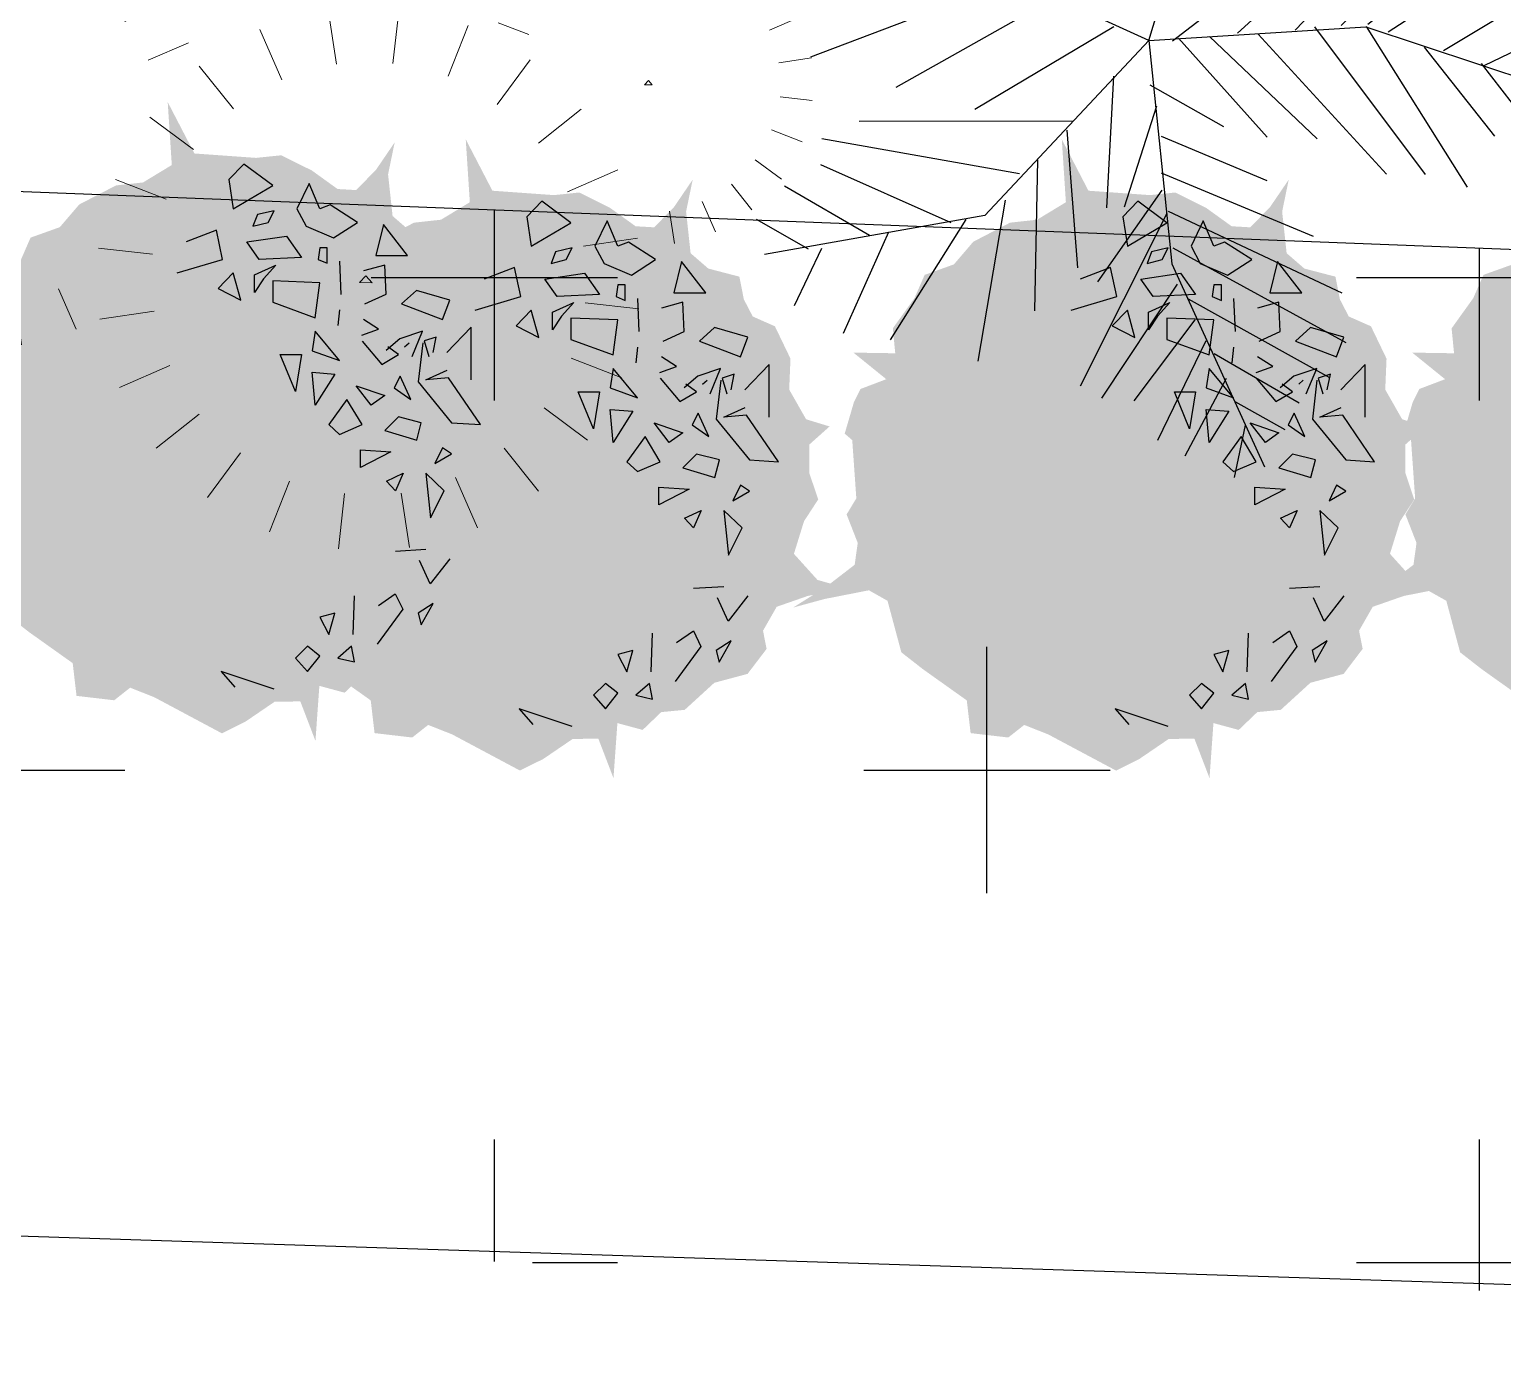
# Model space of a CAD drawing. Header units: millimetres. Extents: x 1933 to 24107, y 1228 to 18074.
# Drawn here: x 11360 to 12309, y 1695 to 2559 of the extents above; entities that cross this region are included whole.
import ezdxf

# ---------------------------------------------------------------- set-up
doc = ezdxf.new("R2010")
doc.units = ezdxf.units.MM
doc.layers.add('marc det', color=74, linetype='Continuous', lineweight=18)
doc.styles.add('ATTR', font='romans.shx', dxfattribs={"width": 0.8, "height": 0.470416})

# ---------------------------------------------------------------- blocks, each defined once
blk = doc.blocks.new('fff')
at = {"color": 93}
for p, q in [((80686.8, 24306.7), (80654.6, 24332.5)), ((80799.9, 23710.9), (80683.3, 24344.1)), ((80698.9, 24286.1), (80727, 24332.5)), ((80702.9, 24234.5), (80610.4, 24296.4)), ((80715, 24193.2), (80771.3, 24260.3)), ((80735.1, 24110.7), (80851.8, 24244.8)), ((80719, 24152), (80558.1, 24229.3)), ((80743.1, 24017.9), (80916.2, 24229.3)), ((80743.1, 24023), (80525.9, 24162.3)), ((80767.3, 23894.1), (80896, 24131.3)), ((81290.4, 24115.9), (81302.4, 24074.6)), ((80759.2, 23925), (80493.7, 24105.5)), ((81099.8, 23810.9), (81333.1, 24110.8)), ((81101.3, 23811.5), (81145.5, 24110.7)), ((81044.9, 23790.9), (81105.3, 24069.4)), ((81189.8, 24074.6), (81213.9, 23961.1)), ((81230, 24090.1), (81266.2, 24028.2)), ((80980.5, 23775.4), (81057, 24059.1)), ((81153.6, 24054), (81161.6, 23894.1)), ((81286.3, 24043.6), (81366.8, 24054)), ((80260.3, 23945.6), (80252.3, 24033.3)), ((80316.6, 24028.2), (80328.7, 23883.7)), ((80405.2, 24023), (80529.9, 23754.8)), ((80787.4, 23785.7), (80900.1, 24007.5)), ((80450.1, 23760.9), (80216.8, 23994.2)), ((80373, 24002.4), (80413.2, 23796.1)), ((80638.5, 23734.2), (80457.5, 23992.1)), ((80912.1, 23749.6), (80996.6, 24002.4)), ((81250.1, 23997.2), (81342.7, 23986.9)), ((80529.9, 23976.6), (80767.3, 23863.1)), ((80843.7, 23729), (80924.2, 23981.7)), ((80272.4, 23930.2), (80179.8, 23914.7)), ((81201.8, 23930.2), (81334.6, 23909.5)), ((81169.6, 23894.1), (81342.7, 23832.2)), ((80348.8, 23863.1), (80187.9, 23832.2)), ((80570.1, 23863.1), (80787.4, 23765.1)), ((81129.4, 23847.6), (81334.6, 23780.6)), ((80799.9, 23710.9), (81099.8, 23810.9)), ((81069.1, 23796.1), (81318.5, 23729)), ((80429.3, 23780.6), (80220.1, 23770.3)), ((81000.7, 23775.4), (81189.8, 23672.3)), ((80485.6, 23749.6), (80268.4, 23646.5)), ((80562.1, 23744.5), (80377, 23620.7)), ((80799.9, 23710.9), (80450.1, 23760.9)), ((80924.2, 23749.6), (81141.5, 23646.5)), ((80622.4, 23734.2), (80465.5, 23605.2)), ((80727, 23723.8), (80562.1, 23620.7)), ((80871.9, 23729), (81089.2, 23615.5)), ((80799.9, 23710.9), (80550, 23494.4)), ((80799.9, 23710.9), (80999.9, 23461)), ((80819.6, 23682.6), (81069.1, 23605.2)), ((80747.2, 23672.3), (80759.2, 23548.5)), ((80827.6, 23677.4), (80783.4, 23486.6)), ((80727, 23646.5), (80578.2, 23600)), ((80855.8, 23641.3), (80823.6, 23424.7)), ((80694.9, 23615.5), (80731.1, 23450.4)), ((80884, 23610.4), (81157.6, 23548.5)), ((80650.6, 23584.6), (80702.9, 23347.3)), ((80900.1, 23584.6), (80839.7, 23311.2)), ((80630.5, 23569.1), (80465.5, 23569.1)), ((80606.3, 23543.3), (80324.7, 23502)), ((80610.4, 23543.3), (80658.7, 23264.7)), ((80936.3, 23543.3), (81209.9, 23502)), ((80570.1, 23507.2), (80602.3, 23218.3)), ((80956.4, 23522.7), (80871.9, 23264.7)), ((80550, 23494.4), (80383.4, 23211.1)), ((80980.5, 23491.7), (81201.8, 23455.6)), ((80529.9, 23471.1), (80328.7, 23465.9)), ((80521.8, 23445.3), (80546, 23208)), ((81000.7, 23460.8), (80892, 23202.8)), ((80999.9, 23461), (81099.8, 23127.8)), ((81004.7, 23460.8), (81250.1, 23388.5)), ((80501.7, 23419.5), (80352.8, 23424.7)), ((81012.7, 23429.8), (81230, 23342.1)), ((80485.6, 23388.5), (80324.7, 23362.8)), ((80477.6, 23367.9), (80489.7, 23223.5)), ((81024.8, 23373.1), (80976.5, 23213.2)), ((80457.5, 23331.8), (80328.7, 23316.3)), ((81036.9, 23347.3), (81234, 23259.6)), ((80437.3, 23300.9), (80445.4, 23218.3)), ((81053, 23290.5), (81016.7, 23171.9)), ((80417.2, 23269.9), (80344.8, 23239)), ((81053, 23285.4), (81181.7, 23213.2)), ((81073.1, 23228.6), (81141.5, 23182.2)), ((81073.1, 23202.8), (81057, 23146.1)), ((81097.2, 23156.4), (81113.3, 23146.1))]:
    blk.add_line(p, q, dxfattribs=at)
at = {"color": 93, "style": 'ATTR', "width": 0.8, "flags": 9}
blk.add_attdef('ESTCODE', (80799.9, 23710.9), '', height=0.00304, dxfattribs=at)
blk = doc.blocks.new('Tree Clump 1')
for p, q in [((42.83, 98.624), (42.83, 91.424)), ((35.416, 90.295), (33.513, 97.397)), ((50.244, 90.295), (52.148, 97.397)), ((28.462, 87.511), (24.83, 93.801)), ((57.198, 87.511), (60.83, 93.801)), ((22.519, 82.936), (17.374, 88.08)), ((63.142, 82.936), (68.286, 88.08)), ((17.938, 76.995), (11.653, 80.624)), ((67.722, 76.995), (74.007, 80.624)), ((14.976, 70.088), (8.057, 71.942)), ((70.684, 70.088), (77.603, 71.942)), ((6.83, 62.624), (14.03, 62.624)), ((78.83, 62.624), (71.63, 62.624)), ((0.83, 59.624), (0.83, 47.624)), ((-11.528, 45.743), (-14.699, 57.58)), ((13.188, 45.743), (16.359, 57.58)), ((70.684, 55.161), (77.603, 53.307)), ((-23.117, 41.102), (-29.17, 51.586)), ((24.777, 41.102), (30.83, 51.586)), ((-99.056, 36.519), (-101.593, 45.989)), ((-89.17, 47.624), (-89.17, 38.024)), ((-79.284, 36.519), (-76.746, 45.989)), ((67.722, 48.253), (74.007, 44.624)), ((63.142, 42.313), (68.286, 37.168)), ((-108.328, 32.806), (-113.17, 41.193)), ((-70.012, 32.806), (-65.17, 41.193)), ((-33.023, 33.477), (-41.596, 42.051)), ((34.683, 33.477), (43.256, 42.051)), ((57.198, 37.738), (60.83, 31.447)), ((-116.252, 26.706), (-123.111, 33.565)), ((-62.088, 26.706), (-55.229, 33.565)), ((-40.656, 23.576), (-51.132, 29.624)), ((42.316, 23.576), (52.792, 29.624)), ((-122.359, 18.786), (-130.739, 23.624)), ((-45.593, 12.063), (-57.125, 15.153)), ((47.253, 12.063), (58.785, 15.153)), ((-126.309, 9.575), (-135.534, 12.047)), ((-137.17, -0.376), (-127.57, -0.376)), ((-59.17, -0.376), (-47.17, -0.376)), ((60.83, -0.376), (48.83, -0.376)), ((-126.309, -10.327), (-135.534, -12.799)), ((-45.593, -12.815), (-57.125, -15.905)), ((47.253, -12.815), (58.785, -15.905)), ((-122.359, -19.538), (-130.739, -24.376)), ((-40.656, -24.328), (-51.132, -30.376)), ((42.316, -24.328), (52.792, -30.376)), ((-116.252, -27.458), (-123.111, -34.317)), ((-62.088, -27.458), (-55.229, -34.317)), ((-108.328, -33.558), (-113.17, -41.945)), ((-70.012, -33.558), (-65.17, -41.945)), ((-33.023, -34.229), (-41.596, -42.802)), ((34.683, -34.229), (43.256, -42.802)), ((-99.056, -37.271), (-101.593, -46.74)), ((-89.17, -48.376), (-89.17, -38.776)), ((-79.284, -37.271), (-76.746, -46.74)), ((-23.117, -41.854), (-29.17, -52.337)), ((24.777, -41.854), (30.83, -52.337)), ((-11.528, -46.495), (-14.699, -58.331)), ((0.83, -60.376), (0.83, -48.376)), ((13.188, -46.495), (16.359, -58.331))]:
    blk.add_line(p, q)
for points in [[(42.332, 62.85), (41.874, 61.676), (43.476, 62.263)], [(0, 0), (-0.763, -1.956), (1.907, -0.978)], [(-89.834, -0.075), (-90.444, -1.64), (-88.309, -0.857)]]:
    blk.add_lwpolyline(points, close=True)
at = {"style": 'ATTR', "width": 0.8, "flags": 9}
blk.add_attdef('ESTCODE', (0, 0), '', height=0.000432, dxfattribs=at)

msp = doc.modelspace()

# ---------------------------------------------------------------- hatches: boundary and pattern name
h = msp.add_hatch()
h.set_pattern_fill('CROSS', color=92, scale=50, style=0)
h.set_pattern_definition([(0, (-364657.85, -207469.06), (317.5, 317.5), [158.75, -476.25]), (90, (-364578.47, -207548.43), (-317.5, 317.5), [158.75, -476.25])])
h.paths.add_polyline_path([(13931.54, 1697.34, 0.355067), (14810.54, 2320.16), (6411.06, 2645.53), (6404.48, 2306.27, 0.425509), (6830.84, 1927.72), (8019.02, 1871.98)])
at = {"layer": 'marc det'}
for points in [[(11336.41, 2214.3), (11345.32, 2181.07), (11359.34, 2170.13), (11387.5, 2150.1), (11389.97, 2129.01), (11414.26, 2126.18), (11424.52, 2134.29), (11439.96, 2128.2), (11483.7, 2104.86), (11498.83, 2112.4), (11517.66, 2125.23), (11534.23, 2125.45), (11543.98, 2099.99), (11546.49, 2135.47), (11562.78, 2131.07), (11574.76, 2142.55), (11589.9, 2144.01), (11609.01, 2161.45), (11630.42, 2167.19), (11642.68, 2183.29), (11640.37, 2195), (11649.2, 2210.43), (11669.18, 2217.4), (11694.31, 2222.35), (11675.45, 2227.77), (11660.28, 2244.55), (11666.82, 2265.61), (11675.94, 2279.57), (11670.19, 2296.7), (11670.16, 2314.94), (11683.28, 2326.65), (11668.14, 2331.28), (11657.25, 2350.43), (11658.07, 2370.36), (11648.04, 2391.2), (11633.75, 2397.52), (11628.02, 2408.56), (11625.14, 2423.2), (11605.13, 2428.39), (11593.69, 2438.31), (11590.79, 2465.11), (11595.04, 2485.72), (11583.07, 2468.16), (11570.24, 2454.99), (11558.24, 2455.67), (11541.65, 2467.62), (11521.93, 2477.42), (11505.65, 2475.74), (11465.94, 2478.58), (11448.74, 2511.7), (11451.38, 2471.15), (11432.83, 2459.9), (11415.41, 2457.99), (11391.72, 2445.72), (11379.18, 2431.09), (11360.34, 2424.34), (11353.8, 2409.36), (11339.83, 2389.88), (11341.4, 2373.8), (11314.43, 2374.24), (11335.6, 2357.11), (11319.04, 2350.81), (11314.77, 2342.37), (11308.81, 2322.03), (11313.67, 2317.81), (11316.31, 2280.31), (11310.04, 2269.95), (11317.21, 2251.58), (11315.23, 2237.51), (11296.69, 2223.21), (11275.58, 2209.93), (11295.85, 2215.44), (11324.4, 2221.06)], [(11528.51, 2190.3), (11537.42, 2157.07), (11551.44, 2146.14), (11579.61, 2126.1), (11582.07, 2105.01), (11606.36, 2102.18), (11616.63, 2110.29), (11632.06, 2104.2), (11675.81, 2080.87), (11690.93, 2088.41), (11709.76, 2101.24), (11726.33, 2101.45), (11736.08, 2076), (11738.6, 2111.47), (11754.89, 2107.07), (11766.87, 2118.55), (11782, 2120.01), (11801.11, 2137.46), (11822.52, 2143.19), (11834.78, 2159.29), (11832.48, 2171.01), (11841.3, 2186.43), (11861.29, 2193.41), (11886.42, 2198.35), (11867.56, 2203.77), (11852.39, 2220.56), (11858.92, 2241.61), (11868.04, 2255.58), (11862.3, 2272.7), (11862.27, 2290.94), (11875.39, 2302.65), (11860.24, 2307.28), (11849.35, 2326.43), (11850.18, 2346.36), (11840.14, 2367.21), (11825.85, 2373.52), (11820.12, 2384.56), (11817.24, 2399.2), (11797.24, 2404.4), (11785.79, 2414.31), (11782.89, 2441.12), (11787.14, 2461.73), (11775.17, 2444.16), (11762.34, 2430.99), (11750.35, 2431.67), (11733.76, 2443.62), (11714.03, 2453.43), (11697.75, 2451.75), (11658.04, 2454.58), (11640.85, 2487.7), (11643.49, 2447.15), (11624.94, 2435.9), (11607.52, 2433.99), (11583.83, 2421.73), (11571.29, 2407.09), (11552.45, 2400.34), (11545.9, 2385.36), (11531.94, 2365.89), (11533.5, 2349.81), (11506.54, 2350.24), (11527.71, 2333.11), (11511.15, 2326.81), (11506.88, 2318.37), (11500.91, 2298.03), (11505.78, 2293.82), (11508.41, 2256.31), (11502.14, 2245.95), (11509.32, 2227.59), (11507.34, 2213.51), (11488.8, 2199.22), (11467.68, 2185.94), (11487.95, 2191.45), (11516.51, 2197.06)], [(11912.72, 2190.3), (11921.64, 2157.07), (11935.65, 2146.14), (11963.82, 2126.1), (11966.29, 2105.01), (11990.57, 2102.18), (12000.84, 2110.29), (12016.27, 2104.2), (12060.02, 2080.87), (12075.14, 2088.41), (12093.97, 2101.24), (12110.54, 2101.45), (12120.29, 2076), (12122.81, 2111.47), (12139.1, 2107.07), (12151.08, 2118.55), (12166.21, 2120.01), (12185.32, 2137.46), (12206.74, 2143.19), (12218.99, 2159.29), (12216.69, 2171.01), (12225.51, 2186.43), (12245.5, 2193.41), (12270.63, 2198.35), (12251.77, 2203.77), (12236.6, 2220.56), (12243.13, 2241.61), (12252.25, 2255.58), (12246.51, 2272.7), (12246.48, 2290.94), (12259.6, 2302.65), (12244.45, 2307.28), (12233.56, 2326.43), (12234.39, 2346.36), (12224.35, 2367.21), (12210.06, 2373.52), (12204.33, 2384.56), (12201.45, 2399.2), (12181.45, 2404.4), (12170, 2414.31), (12167.1, 2441.12), (12171.35, 2461.73), (12159.38, 2444.16), (12146.55, 2430.99), (12134.56, 2431.67), (12117.97, 2443.62), (12098.24, 2453.43), (12081.96, 2451.75), (12042.25, 2454.58), (12025.06, 2487.7), (12027.7, 2447.15), (12009.15, 2435.9), (11991.73, 2433.99), (11968.04, 2421.73), (11955.5, 2407.09), (11936.66, 2400.34), (11930.11, 2385.36), (11916.15, 2365.89), (11917.71, 2349.81), (11890.75, 2350.24), (11911.92, 2333.11), (11895.36, 2326.81), (11891.09, 2318.37), (11885.12, 2298.03), (11889.99, 2293.82), (11892.62, 2256.31), (11886.35, 2245.95), (11893.53, 2227.59), (11891.55, 2213.51), (11873.01, 2199.22), (11851.89, 2185.94), (11872.16, 2191.45), (11900.72, 2197.06)], [(12272.92, 2190.3), (12281.83, 2157.07), (12295.85, 2146.14), (12324.01, 2126.1), (12326.48, 2105.01), (12350.77, 2102.18), (12361.03, 2110.29), (12376.47, 2104.2), (12420.21, 2080.87), (12435.34, 2088.41), (12454.17, 2101.24), (12470.74, 2101.45), (12480.49, 2076), (12483, 2111.47), (12499.29, 2107.07), (12511.27, 2118.55), (12526.41, 2120.01), (12545.52, 2137.46), (12566.93, 2143.19), (12579.19, 2159.29), (12576.88, 2171.01), (12585.71, 2186.43), (12605.69, 2193.41), (12630.82, 2198.35), (12611.96, 2203.77), (12596.79, 2220.56), (12603.33, 2241.61), (12612.45, 2255.58), (12606.71, 2272.7), (12606.67, 2290.94), (12619.79, 2302.65), (12604.65, 2307.28), (12593.76, 2326.43), (12594.59, 2346.36), (12584.55, 2367.21), (12570.26, 2373.52), (12564.53, 2384.56), (12561.65, 2399.2), (12541.64, 2404.4), (12530.2, 2414.31), (12527.3, 2441.12), (12531.55, 2461.73), (12519.58, 2444.16), (12506.75, 2430.99), (12494.75, 2431.67), (12478.16, 2443.62), (12458.44, 2453.43), (12442.16, 2451.75), (12402.45, 2454.58), (12385.26, 2487.7), (12387.89, 2447.15), (12369.35, 2435.9), (12351.92, 2433.99), (12328.24, 2421.73), (12315.69, 2407.09), (12296.85, 2400.34), (12290.31, 2385.36), (12276.34, 2365.89), (12277.91, 2349.81), (12250.95, 2350.24), (12272.11, 2333.11), (12255.56, 2326.81), (12251.29, 2318.37), (12245.32, 2298.03), (12250.18, 2293.82), (12252.82, 2256.31), (12246.55, 2245.95), (12253.72, 2227.59), (12251.75, 2213.51), (12233.2, 2199.22), (12212.09, 2185.94), (12232.36, 2191.45), (12260.91, 2197.06)]]:
    msp.add_hatch(color=102, dxfattribs=at).paths.add_polyline_path(points)

# ---------------------------------------------------------------- linework, layer by layer
for p, q in [((6410.62, 2645.55), (14810.54, 2320.16)), ((6830.84, 1927.72), (13931.54, 1697.34))]:
    msp.add_line(p, q)
at = {"color": 96}
for p, q in [((11497.84, 2471.75), (11488.07, 2461.72)), ((11516.41, 2457.96), (11497.84, 2471.75)), ((11488.07, 2461.72), (11490.99, 2442.93)), ((11490.99, 2442.93), (11516.41, 2457.96)), ((11539.88, 2459.21), (11532.06, 2442.93)), ((11546.72, 2442.93), (11539.88, 2459.21)), ((11517.38, 2441.67), (11506.64, 2439.16)), ((11513.47, 2434.15), (11517.38, 2441.67)), ((11532.06, 2442.93), (11537.92, 2431.65)), ((11553.55, 2445.44), (11546.72, 2442.93)), ((11571.15, 2434.15), (11553.55, 2445.44)), ((11689.95, 2447.76), (11680.17, 2437.72)), ((11708.52, 2433.97), (11689.95, 2447.76)), ((12074.16, 2447.76), (12064.38, 2437.72)), ((12092.73, 2433.97), (12074.16, 2447.76)), ((11506.64, 2439.16), (11503.71, 2431.65)), ((11503.71, 2431.65), (11513.47, 2434.15)), ((11537.92, 2431.65), (11555.51, 2424.13)), ((11555.51, 2424.13), (11571.15, 2434.15)), ((11587.78, 2432.89), (11582.88, 2412.84)), ((11603.41, 2412.84), (11587.78, 2432.89)), ((11680.17, 2437.72), (11683.1, 2418.93)), ((11683.1, 2418.93), (11708.52, 2433.97)), ((11731.98, 2435.21), (11724.16, 2418.93)), ((11738.82, 2418.93), (11731.98, 2435.21)), ((12064.38, 2437.72), (12067.31, 2418.93)), ((12067.31, 2418.93), (12092.73, 2433.97)), ((12116.19, 2435.21), (12108.37, 2418.93)), ((12123.03, 2418.93), (12116.19, 2435.21)), ((11480.24, 2429.14), (11460.69, 2421.62)), ((11484.16, 2410.34), (11480.24, 2429.14)), ((11499.8, 2421.62), (11525.21, 2425.37)), ((11507.62, 2410.34), (11499.8, 2421.62)), ((11525.21, 2425.37), (11534.98, 2411.6)), ((11745.66, 2421.44), (11738.82, 2418.93)), ((11763.26, 2410.16), (11745.66, 2421.44)), ((12129.87, 2421.44), (12123.03, 2418.93)), ((12147.47, 2410.16), (12129.87, 2421.44)), ((11546.72, 2417.86), (11545.75, 2410.34)), ((11551.61, 2417.86), (11546.72, 2417.86)), ((11551.61, 2407.83), (11551.61, 2417.86)), ((11582.88, 2412.84), (11603.41, 2412.84)), ((11698.74, 2415.17), (11695.81, 2407.65)), ((11709.49, 2417.67), (11698.74, 2415.17)), ((11705.58, 2410.16), (11709.49, 2417.67)), ((11724.16, 2418.93), (11730.03, 2407.65)), ((12082.95, 2415.17), (12080.02, 2407.65)), ((12093.7, 2417.67), (12082.95, 2415.17)), ((12089.79, 2410.16), (12093.7, 2417.67)), ((12108.37, 2418.93), (12114.24, 2407.65)), ((11454.82, 2401.56), (11484.16, 2410.34)), ((11504.68, 2400.31), (11518.37, 2406.59)), ((11534.98, 2411.6), (11507.62, 2410.34)), ((11518.37, 2406.59), (11510.55, 2397.81)), ((11545.75, 2410.34), (11551.61, 2407.83)), ((11559.42, 2409.08), (11560.4, 2387.79)), ((11588.61, 2406.65), (11574.92, 2402.88)), ((11589.6, 2387.85), (11588.61, 2406.65)), ((11672.35, 2405.14), (11652.79, 2397.63)), ((11676.26, 2386.34), (11672.35, 2405.14)), ((11695.81, 2407.65), (11705.58, 2410.16)), ((11730.03, 2407.65), (11747.61, 2400.13)), ((11747.61, 2400.13), (11763.26, 2410.16)), ((11779.88, 2408.9), (11774.99, 2388.85)), ((11795.51, 2388.85), (11779.88, 2408.9)), ((12056.56, 2405.14), (12037, 2397.63)), ((12060.47, 2386.34), (12056.56, 2405.14)), ((12080.02, 2407.65), (12089.79, 2410.16)), ((12114.24, 2407.65), (12131.82, 2400.13)), ((12131.82, 2400.13), (12147.47, 2410.16)), ((12164.1, 2408.9), (12159.2, 2388.85)), ((12179.72, 2388.85), (12164.1, 2408.9)), ((11490.99, 2401.56), (11481.21, 2391.54)), ((11495.89, 2384.02), (11490.99, 2401.56)), ((11504.68, 2389.03), (11504.68, 2400.31)), ((11510.55, 2397.81), (11504.68, 2389.03)), ((11516.41, 2396.55), (11516.41, 2382.77)), ((11546.72, 2395.3), (11516.41, 2396.55)), ((11543.79, 2372.74), (11546.72, 2395.3)), ((11691.9, 2397.63), (11717.31, 2401.38)), ((11699.73, 2386.34), (11691.9, 2397.63)), ((11717.31, 2401.38), (11727.09, 2387.6)), ((11738.82, 2393.86), (11737.85, 2386.34)), ((11743.72, 2393.86), (11738.82, 2393.86)), ((11743.72, 2383.84), (11743.72, 2393.86)), ((12076.11, 2397.63), (12101.52, 2401.38)), ((12083.94, 2386.34), (12076.11, 2397.63)), ((12101.52, 2401.38), (12111.3, 2387.6)), ((12123.03, 2393.86), (12122.06, 2386.34)), ((12127.93, 2393.86), (12123.03, 2393.86)), ((12127.93, 2383.84), (12127.93, 2393.86)), ((11481.21, 2391.54), (11495.89, 2384.02)), ((11575.91, 2381.59), (11589.6, 2387.85)), ((11609.15, 2390.35), (11599.37, 2381.59)), ((11630.65, 2384.09), (11609.15, 2390.35)), ((11625.77, 2371.56), (11630.65, 2384.09)), ((11646.93, 2377.56), (11676.26, 2386.34)), ((11727.09, 2387.6), (11699.73, 2386.34)), ((11737.85, 2386.34), (11743.72, 2383.84)), ((11751.52, 2385.08), (11752.51, 2363.79)), ((11774.99, 2388.85), (11795.51, 2388.85)), ((12031.14, 2377.56), (12060.47, 2386.34)), ((12111.3, 2387.6), (12083.94, 2386.34)), ((12122.06, 2386.34), (12127.93, 2383.84)), ((12135.73, 2385.08), (12136.72, 2363.79)), ((12159.2, 2388.85), (12179.72, 2388.85)), ((11516.41, 2382.77), (11543.79, 2372.74)), ((11559.42, 2377.76), (11558.45, 2367.72)), ((11599.37, 2381.59), (11625.77, 2371.56)), ((11683.1, 2377.56), (11673.32, 2367.54)), ((11687.99, 2360.02), (11683.1, 2377.56)), ((11696.78, 2376.32), (11710.47, 2382.59)), ((11696.78, 2365.03), (11696.78, 2376.32)), ((11710.47, 2382.59), (11702.65, 2373.81)), ((11780.72, 2382.65), (11767.03, 2378.88)), ((11781.7, 2363.85), (11780.72, 2382.65)), ((12067.31, 2377.56), (12057.53, 2367.54)), ((12072.2, 2360.02), (12067.31, 2377.56)), ((12081, 2376.32), (12094.68, 2382.59)), ((12081, 2365.03), (12081, 2376.32)), ((12094.68, 2382.59), (12086.86, 2373.81)), ((12164.93, 2382.65), (12151.24, 2378.88)), ((12165.91, 2363.85), (12164.93, 2382.65)), ((11573.95, 2361.53), (11584.7, 2365.29)), ((11584.7, 2365.29), (11574.92, 2371.56)), ((11644.34, 2366.54), (11628.69, 2350.26)), ((11644.34, 2332.7), (11644.34, 2366.54)), ((11673.32, 2367.54), (11687.99, 2360.02)), ((11702.65, 2373.81), (11696.78, 2365.03)), ((11708.52, 2372.55), (11708.52, 2358.78)), ((11738.82, 2371.31), (11708.52, 2372.55)), ((11735.89, 2348.74), (11738.82, 2371.31)), ((11801.26, 2366.36), (11791.48, 2357.59)), ((11822.75, 2360.1), (11801.26, 2366.36)), ((12057.53, 2367.54), (12072.2, 2360.02)), ((12086.86, 2373.81), (12081, 2365.03)), ((12092.73, 2372.55), (12092.73, 2358.78)), ((12123.03, 2371.31), (12092.73, 2372.55)), ((12120.1, 2348.74), (12123.03, 2371.31)), ((12185.47, 2366.36), (12175.69, 2357.59)), ((12206.96, 2360.1), (12185.47, 2366.36)), ((11543.79, 2363.97), (11541.83, 2351.44)), ((11559.42, 2345.17), (11543.79, 2363.97)), ((11574.09, 2357.7), (11586.8, 2342.66)), ((11598.39, 2359.02), (11589.6, 2351.5)), ((11613.05, 2364.03), (11598.39, 2359.02)), ((11601.45, 2353.95), (11604.39, 2356.45)), ((11606.21, 2347.75), (11613.05, 2364.03)), ((11613.19, 2356.45), (11610.26, 2331.38)), ((11621.85, 2360.28), (11614.03, 2357.77)), ((11614.03, 2357.77), (11616.96, 2347.75)), ((11619.9, 2350.26), (11621.85, 2360.28)), ((11708.52, 2358.78), (11735.89, 2348.74)), ((11768.01, 2357.59), (11781.7, 2363.85)), ((11791.48, 2357.59), (11817.87, 2347.57)), ((11817.87, 2347.57), (11822.75, 2360.1)), ((12092.73, 2358.78), (12120.1, 2348.74)), ((12152.22, 2357.59), (12165.91, 2363.85)), ((12175.69, 2357.59), (12202.08, 2347.57)), ((12202.08, 2347.57), (12206.96, 2360.1)), ((11531.07, 2325.12), (11521.29, 2348.94)), ((11521.29, 2348.94), (11534.98, 2348.94)), ((11534.98, 2348.94), (11531.07, 2325.12)), ((11541.83, 2351.44), (11559.42, 2345.17)), ((11586.8, 2342.66), (11597.54, 2348.94)), ((11597.54, 2348.94), (11590.71, 2353.95)), ((11751.52, 2353.77), (11750.55, 2343.73)), ((11776.81, 2341.3), (11767.03, 2347.57)), ((12135.73, 2353.77), (12134.76, 2343.73)), ((12161.02, 2341.3), (12151.24, 2347.57)), ((11541.83, 2337.65), (11556.49, 2336.39)), ((11543.79, 2316.35), (11541.83, 2337.65)), ((11556.49, 2336.39), (11543.79, 2316.35)), ((11615.14, 2332.64), (11628.83, 2338.9)), ((11735.89, 2339.98), (11733.94, 2327.45)), ((11751.52, 2321.17), (11735.89, 2339.98)), ((11766.06, 2337.53), (11776.81, 2341.3)), ((11805.15, 2340.04), (11790.49, 2335.02)), ((11798.32, 2323.75), (11805.15, 2340.04)), ((11813.96, 2336.28), (11806.14, 2333.78)), ((11812, 2326.26), (11813.96, 2336.28)), ((11836.44, 2342.54), (11820.8, 2326.26)), ((11836.44, 2308.71), (11836.44, 2342.54)), ((12120.1, 2339.98), (12118.15, 2327.45)), ((12135.73, 2321.17), (12120.1, 2339.98)), ((12150.27, 2337.53), (12161.02, 2341.3)), ((12189.36, 2340.04), (12174.7, 2335.02)), ((12182.53, 2323.75), (12189.36, 2340.04)), ((12198.17, 2336.28), (12190.35, 2333.78)), ((12196.21, 2326.26), (12198.17, 2336.28)), ((12220.65, 2342.54), (12205.01, 2326.26)), ((12220.65, 2308.71), (12220.65, 2342.54)), ((11579.96, 2316.35), (11570.18, 2328.88)), ((11570.18, 2328.88), (11588.75, 2322.62)), ((11598.53, 2335.15), (11594.62, 2327.63)), ((11594.62, 2327.63), (11605.37, 2320.11)), ((11605.37, 2320.11), (11598.53, 2335.15)), ((11610.26, 2331.38), (11631.76, 2305.06)), ((11629.82, 2333.89), (11615.14, 2332.64)), ((11650.34, 2303.82), (11629.82, 2333.89)), ((11733.94, 2327.45), (11751.52, 2321.17)), ((11766.2, 2333.7), (11778.9, 2318.67)), ((11790.49, 2335.02), (11781.7, 2327.51)), ((11789.65, 2324.94), (11782.81, 2329.95)), ((11793.56, 2329.95), (11796.5, 2332.46)), ((11805.29, 2332.46), (11802.37, 2307.38)), ((11806.14, 2333.78), (11809.06, 2323.75)), ((12118.15, 2327.45), (12135.73, 2321.17)), ((12150.41, 2333.7), (12163.11, 2318.67)), ((12174.7, 2335.02), (12165.91, 2327.51)), ((12173.86, 2324.94), (12167.02, 2329.95)), ((12177.77, 2329.95), (12180.71, 2332.46)), ((12189.5, 2332.46), (12186.58, 2307.38)), ((12190.35, 2333.78), (12193.27, 2323.75)), ((11564.31, 2320.11), (11552.58, 2303.82)), ((11574.09, 2303.82), (11564.31, 2320.11)), ((11588.75, 2322.62), (11579.96, 2316.35)), ((11723.18, 2301.13), (11713.4, 2324.94)), ((11713.4, 2324.94), (11727.09, 2324.94)), ((11727.09, 2324.94), (11723.18, 2301.13)), ((11778.9, 2318.67), (11789.65, 2324.94)), ((12107.39, 2301.13), (12097.61, 2324.94)), ((12097.61, 2324.94), (12111.3, 2324.94)), ((12111.3, 2324.94), (12107.39, 2301.13)), ((12163.11, 2318.67), (12173.86, 2324.94)), ((11597.54, 2308.83), (11588.75, 2300.05)), ((11612.22, 2305.06), (11597.54, 2308.83)), ((11733.94, 2313.66), (11748.6, 2312.4)), ((11735.89, 2292.35), (11733.94, 2313.66)), ((11748.6, 2312.4), (11735.89, 2292.35)), ((11790.63, 2311.15), (11786.72, 2303.63)), ((11797.47, 2296.12), (11790.63, 2311.15)), ((11802.37, 2307.38), (11823.86, 2281.07)), ((11807.25, 2308.64), (11820.94, 2314.9)), ((11821.92, 2309.89), (11807.25, 2308.64)), ((11842.45, 2279.82), (11821.92, 2309.89)), ((12118.15, 2313.66), (12132.81, 2312.4)), ((12120.1, 2292.35), (12118.15, 2313.66)), ((12132.81, 2312.4), (12120.1, 2292.35)), ((12174.84, 2311.15), (12170.93, 2303.63)), ((12181.68, 2296.12), (12174.84, 2311.15)), ((12186.58, 2307.38), (12208.07, 2281.07)), ((12191.46, 2308.64), (12205.15, 2314.9)), ((12206.13, 2309.89), (12191.46, 2308.64)), ((12226.66, 2279.82), (12206.13, 2309.89)), ((11552.58, 2303.82), (11559.42, 2297.54)), ((11559.42, 2297.54), (11574.09, 2303.82)), ((11588.75, 2300.05), (11609.28, 2293.79)), ((11609.28, 2293.79), (11612.22, 2305.06)), ((11631.76, 2305.06), (11650.34, 2303.82)), ((11772.06, 2292.35), (11762.29, 2304.88)), ((11762.29, 2304.88), (11780.86, 2298.62)), ((11780.86, 2298.62), (11772.06, 2292.35)), ((11786.72, 2303.63), (11797.47, 2296.12)), ((12156.27, 2292.35), (12146.5, 2304.88)), ((12146.5, 2304.88), (12165.07, 2298.62)), ((12165.07, 2298.62), (12156.27, 2292.35)), ((12170.93, 2303.63), (12181.68, 2296.12)), ((11625.9, 2288.78), (11621.01, 2278.74)), ((11631.76, 2285.01), (11625.9, 2288.78)), ((11756.42, 2296.12), (11744.69, 2279.82)), ((11766.2, 2279.82), (11756.42, 2296.12)), ((12140.63, 2296.12), (12128.9, 2279.82)), ((12150.41, 2279.82), (12140.63, 2296.12)), ((11573.11, 2276.24), (11573.11, 2287.52)), ((11573.11, 2287.52), (11592.66, 2286.26)), ((11592.66, 2286.26), (11573.11, 2276.24)), ((11621.01, 2278.74), (11631.76, 2285.01)), ((11744.69, 2279.82), (11751.52, 2273.55)), ((11751.52, 2273.55), (11766.2, 2279.82)), ((11789.65, 2284.83), (11780.86, 2276.05)), ((11804.32, 2281.07), (11789.65, 2284.83)), ((11801.38, 2269.8), (11804.32, 2281.07)), ((11823.86, 2281.07), (11842.45, 2279.82)), ((12128.9, 2279.82), (12135.73, 2273.55)), ((12135.73, 2273.55), (12150.41, 2279.82)), ((12173.86, 2284.83), (12165.07, 2276.05)), ((12188.53, 2281.07), (12173.86, 2284.83)), ((12185.59, 2269.8), (12188.53, 2281.07)), ((12208.07, 2281.07), (12226.66, 2279.82)), ((11589.74, 2267.47), (11600.48, 2272.49)), ((11600.48, 2272.49), (11595.59, 2261.2)), ((11615.14, 2272.49), (11618.08, 2243.66)), ((11626.88, 2261.2), (11615.14, 2272.49)), ((11780.86, 2276.05), (11801.38, 2269.8)), ((12165.07, 2276.05), (12185.59, 2269.8)), ((11595.59, 2261.2), (11589.74, 2267.47)), ((11618.08, 2243.66), (11626.88, 2261.2)), ((11765.21, 2252.24), (11765.21, 2263.52)), ((11765.21, 2263.52), (11784.77, 2262.26)), ((11784.77, 2262.26), (11765.21, 2252.24)), ((11818.01, 2264.78), (11813.11, 2254.75)), ((11813.11, 2254.75), (11823.86, 2261.02)), ((11823.86, 2261.02), (11818.01, 2264.78)), ((12149.42, 2252.24), (12149.42, 2263.52)), ((12149.42, 2263.52), (12168.98, 2262.26)), ((12168.98, 2262.26), (12149.42, 2252.24)), ((12202.22, 2264.78), (12197.32, 2254.75)), ((12197.32, 2254.75), (12208.07, 2261.02)), ((12208.07, 2261.02), (12202.22, 2264.78)), ((11781.84, 2243.48), (11792.59, 2248.49)), ((11787.69, 2237.21), (11781.84, 2243.48)), ((11792.59, 2248.49), (11787.69, 2237.21)), ((11807.25, 2248.49), (11810.19, 2219.66)), ((11818.98, 2237.21), (11807.25, 2248.49)), ((12166.05, 2243.48), (12176.8, 2248.49)), ((12171.9, 2237.21), (12166.05, 2243.48)), ((12176.8, 2248.49), (12171.9, 2237.21)), ((12191.46, 2248.49), (12194.4, 2219.66)), ((12203.19, 2237.21), (12191.46, 2248.49)), ((11810.19, 2219.66), (11818.98, 2237.21)), ((12194.4, 2219.66), (12203.19, 2237.21)), ((11595.59, 2222.35), (11615.14, 2223.6)), ((11617.94, 2201.12), (11611.09, 2216.16)), ((11630.65, 2217.4), (11617.94, 2201.12)), ((11568.23, 2168.47), (11569.2, 2193.53)), ((11584.7, 2187.33), (11595.46, 2194.85)), ((11595.46, 2194.85), (11600.34, 2184.82)), ((11787.69, 2198.36), (11807.25, 2199.6)), ((12171.9, 2198.36), (12191.46, 2199.6)), ((11600.34, 2184.82), (11583.73, 2162.27)), ((11619.9, 2188.59), (11610.12, 2182.32)), ((11612.08, 2174.8), (11619.9, 2188.59)), ((11810.05, 2177.12), (11803.2, 2192.16)), ((11822.75, 2193.41), (11810.05, 2177.12)), ((12194.26, 2177.12), (12187.41, 2192.16)), ((12206.96, 2193.41), (12194.26, 2177.12)), ((11556.49, 2182.24), (11546.72, 2179.74)), ((11546.72, 2179.74), (11552.58, 2168.47)), ((11552.58, 2168.47), (11556.49, 2182.24)), ((11610.12, 2182.32), (11612.08, 2174.8)), ((11760.33, 2144.47), (11761.3, 2169.53)), ((11776.81, 2163.33), (11787.57, 2170.85)), ((11787.57, 2170.85), (11792.45, 2160.83)), ((12144.54, 2144.47), (12145.51, 2169.53)), ((12161.02, 2163.33), (12171.78, 2170.85)), ((12171.78, 2170.85), (12176.66, 2160.83)), ((11538.89, 2160.95), (11531.07, 2153.42)), ((11546.72, 2154.68), (11538.89, 2160.95)), ((11567.24, 2160.95), (11558.45, 2153.42)), ((11569.2, 2150.91), (11567.24, 2160.95)), ((11748.6, 2158.25), (11738.82, 2155.74)), ((11738.82, 2155.74), (11744.69, 2144.47)), ((11744.69, 2144.47), (11748.6, 2158.25)), ((11792.45, 2160.83), (11775.83, 2138.28)), ((11812, 2164.59), (11802.23, 2158.32)), ((11802.23, 2158.32), (11804.18, 2150.8)), ((11804.18, 2150.8), (11812, 2164.59)), ((12132.81, 2158.25), (12123.03, 2155.74)), ((12123.03, 2155.74), (12128.9, 2144.47)), ((12128.9, 2144.47), (12132.81, 2158.25)), ((12176.66, 2160.83), (12160.05, 2138.28)), ((12196.21, 2164.59), (12186.44, 2158.32)), ((12186.44, 2158.32), (12188.39, 2150.8)), ((12188.39, 2150.8), (12196.21, 2164.59)), ((11531.07, 2153.42), (11538.89, 2144.66)), ((11538.89, 2144.66), (11546.72, 2154.68)), ((11558.45, 2153.42), (11569.2, 2150.91)), ((11483.17, 2144.66), (11491.98, 2134.62)), ((11517.38, 2133.37), (11483.17, 2144.66)), ((11731, 2136.96), (11723.18, 2129.42)), ((11738.82, 2130.68), (11731, 2136.96)), ((11759.35, 2136.96), (11750.55, 2129.42)), ((11761.3, 2126.92), (11759.35, 2136.96)), ((12115.21, 2136.96), (12107.39, 2129.42)), ((12123.03, 2130.68), (12115.21, 2136.96)), ((12143.56, 2136.96), (12134.76, 2129.42)), ((12145.51, 2126.92), (12143.56, 2136.96)), ((11723.18, 2129.42), (11731, 2120.66)), ((11731, 2120.66), (11738.82, 2130.68)), ((11750.55, 2129.42), (11761.3, 2126.92)), ((12107.39, 2129.42), (12115.21, 2120.66)), ((12115.21, 2120.66), (12123.03, 2130.68)), ((12134.76, 2129.42), (12145.51, 2126.92)), ((11675.27, 2120.66), (11684.08, 2110.62)), ((11709.49, 2109.38), (11675.27, 2120.66)), ((12059.49, 2120.66), (12068.29, 2110.62)), ((12093.7, 2109.38), (12059.49, 2120.66))]:
    msp.add_line(p, q, dxfattribs=at)

# ---------------------------------------------------------------- block references
at = {"color": 92, "xscale": 0.4374999999358067, "yscale": 0.4374999999358067, "zscale": 0.4374999999358067, "rotation": 54.98478977418057}
for p in [(843.11, -32331.51), (293.56, -32352.55)]:
    msp.add_blockref('fff', p, dxfattribs=at)
at = {"layer": 'marc det', "color": 3, "xscale": 2.920772651206308, "yscale": 2.920772651206308, "zscale": 2.920772652073434, "rotation": 338.5893274531307}
msp.add_blockref('Tree Clump 1', (11576.49, 2399.83), dxfattribs=at)

doc.saveas('drawing.dxf')
